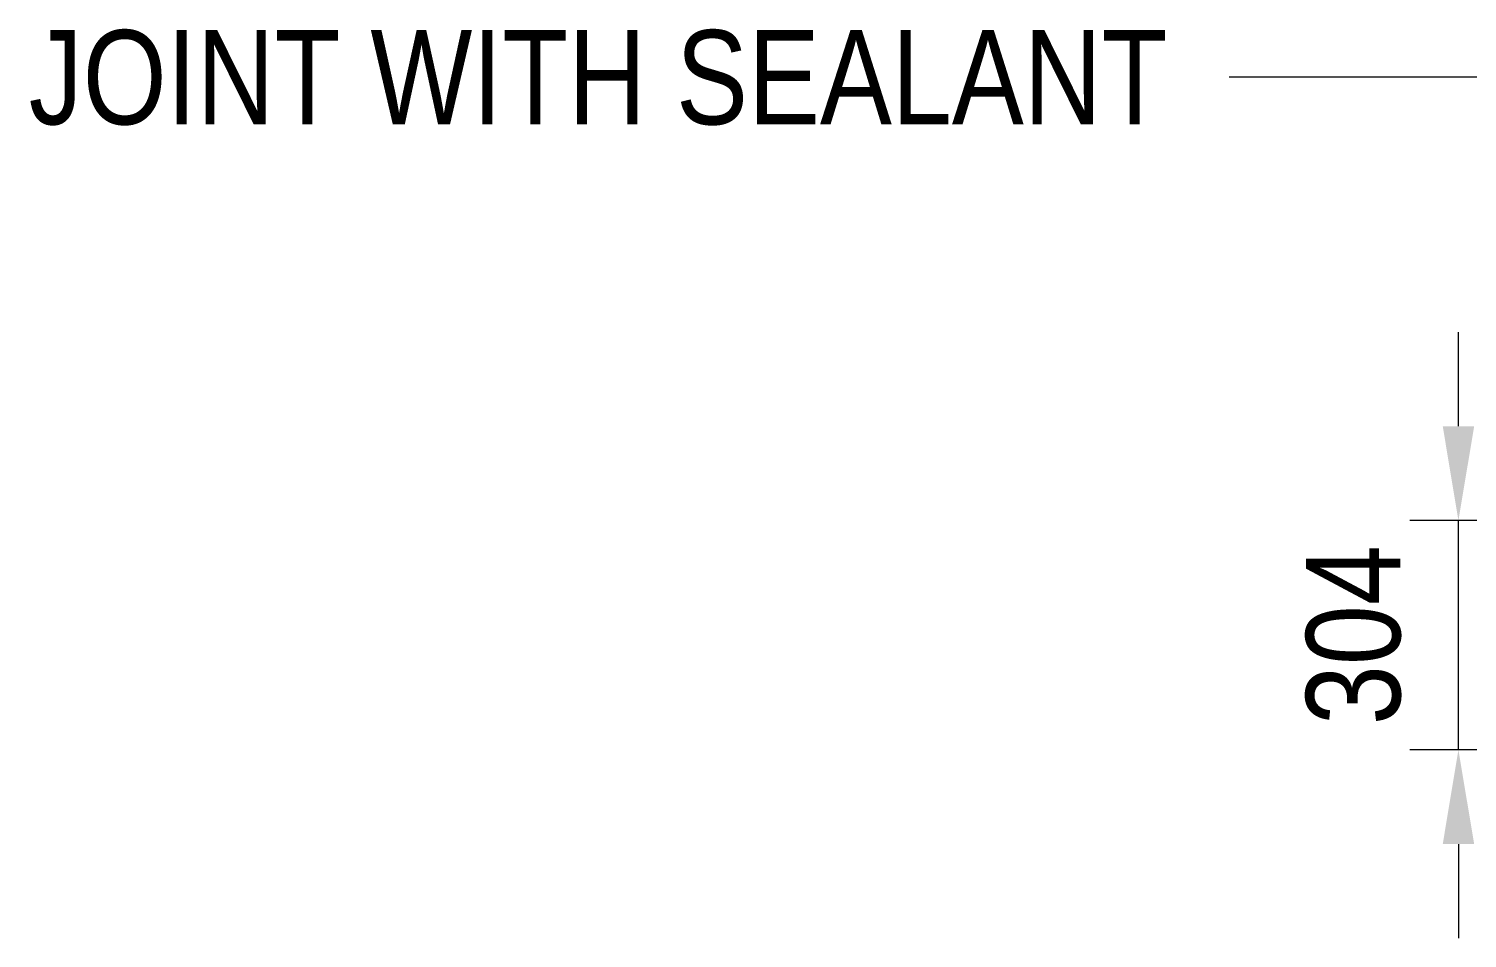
# Model space of a CAD drawing. Header units: metres. Extents: x 0 to 258, y 3 to 25.
# Drawn here: x 225.104 to 227.013, y 21.683 to 22.889 of the extents above; entities that cross this region are included whole.
import ezdxf

# ---------------------------------------------------------------- set-up
doc = ezdxf.new("R2010")
doc.units = ezdxf.units.M
doc.layers.get('Defpoints').update_dxf_attribs({"color": 41})
doc.layers.add('A-ANNO-DIMS', color=7, linetype='Continuous', lineweight=9)
doc.layers.add('G-ANNO-TEXT', color=7, linetype='Continuous', lineweight=9)
doc.styles.add('Arial Narrow_2', font='ARIALN.TTF', dxfattribs={"height": 0.125})
doc.dimstyles.new('Dimension_Standard_O__mm_', dxfattribs={"dimscale": 0.3048, "dimtxt": 0.127929, "dimasz": 0.410105, "dimexe": 0.393701, "dimexo": 0.246063, "dimgap": 0.246063, "dimtad": 1, "dimdec": 0, "dimlfac": 1000, "dimzin": 0, "dimdsep": 46, "dimtxsty": 'Arial Narrow_2', "dimsah": 1, "dimcen": 0.09, "dimaunit": 1, "dimadec": 4, "dimazin": 0, "dimtfac": 1, "dimtdec": 4, "dimtix": 1, "dimtmove": 0, "dimatfit": 3, "dimfxl": 1, "dimtvp": 1, "dimtfill": 1, "dimtolj": 1, "dimtzin": 0, "dimlwd": 18, "dimlwe": 18, "dimarcsym": 2})

# ---------------------------------------------------------------- blocks, each defined once
blk = doc.blocks.new('DIMBLOCK53-DRG-2873172 - ELEVATION - SOUTH EAST END')
at = {"layer": 'A-ANNO-DIMS', "color": 0, "lineweight": 18, "transparency": 16777216}
for p, q in [((227.0014, 22.3618), (227.0014, 22.4868)), ((227.1041, 22.2368), (226.8814, 22.2368)), ((227.0014, 21.9325), (227.0014, 22.2368)), ((227.1992, 21.9325), (226.8814, 21.9325)), ((227.0014, 21.8075), (227.0014, 21.6825))]:
    blk.add_line(p, q, dxfattribs=at)
at = {"layer": 'A-ANNO-DIMS', "color": 0, "transparency": 16777216}
for points in [[(226.9806, 22.3618), (227.0223, 22.3618), (227.0014, 22.2368)], [(226.9806, 21.8075), (227.0223, 21.8075), (227.0014, 21.9325)]]:
    blk.add_solid(points, dxfattribs=at)
at = {"layer": 'Defpoints', "color": 0, "transparency": 16777216}
for p in [(227.0014, 22.2368), (227.1791, 22.2368), (227.2742, 21.9325)]:
    blk.add_point(p, dxfattribs=at)
at = {"layer": 'A-ANNO-DIMS', "color": 0, "lineweight": 18, "transparency": 16777216, "insert": (226.8626, 22.0847), "char_height": 0.125, "width": 0.285099, "attachment_point": 5, "rotation": 90, "style": 'Arial Narrow_2', "bg_fill": 3, "box_fill_scale": 1.1, "bg_fill_color": 256, "bg_fill_true_color": 13158600, "bg_fill_transparency": 0}
blk.add_mtext('\\A1;304', dxfattribs=at)

msp = doc.modelspace()

# ---------------------------------------------------------------- linework, layer by layer
at = {"layer": 'G-ANNO-TEXT'}
for p, q in [((226.7005, 22.8249), (226.697, 22.8249)), ((227.2737, 22.8249), (226.7005, 22.8249))]:
    msp.add_line(p, q, dxfattribs=at)

# ---------------------------------------------------------------- texts
at = {"layer": 'G-ANNO-TEXT', "insert": (225.104, 22.8874), "char_height": 0.125, "attachment_point": 1, "style": 'Arial Narrow_2', "bg_fill": 3, "box_fill_scale": 1, "bg_fill_color": 256, "bg_fill_transparency": 0}
msp.add_mtext('JOINT WITH SEALANT', dxfattribs=at)

# ---------------------------------------------------------------- dimensions: what is measured, and where the dimension line sits
at = {"layer": 'A-ANNO-DIMS', "lineweight": 18}
dim = msp.add_linear_dim(base=(227.0014, 22.2368), p1=(227.2742, 21.9325), p2=(227.1791, 22.2368), angle=90, dimstyle='Dimension_Standard_O__mm_', override={"dimpost": '<>', "dimfxl": 0.318744}, dxfattribs=at)
dim.commit()
dim.dimension.update_dxf_attribs({"geometry": 'DIMBLOCK53-DRG-2873172 - ELEVATION - SOUTH EAST END', "text_midpoint": (226.8626, 22.0847)})

doc.saveas('drawing.dxf')
